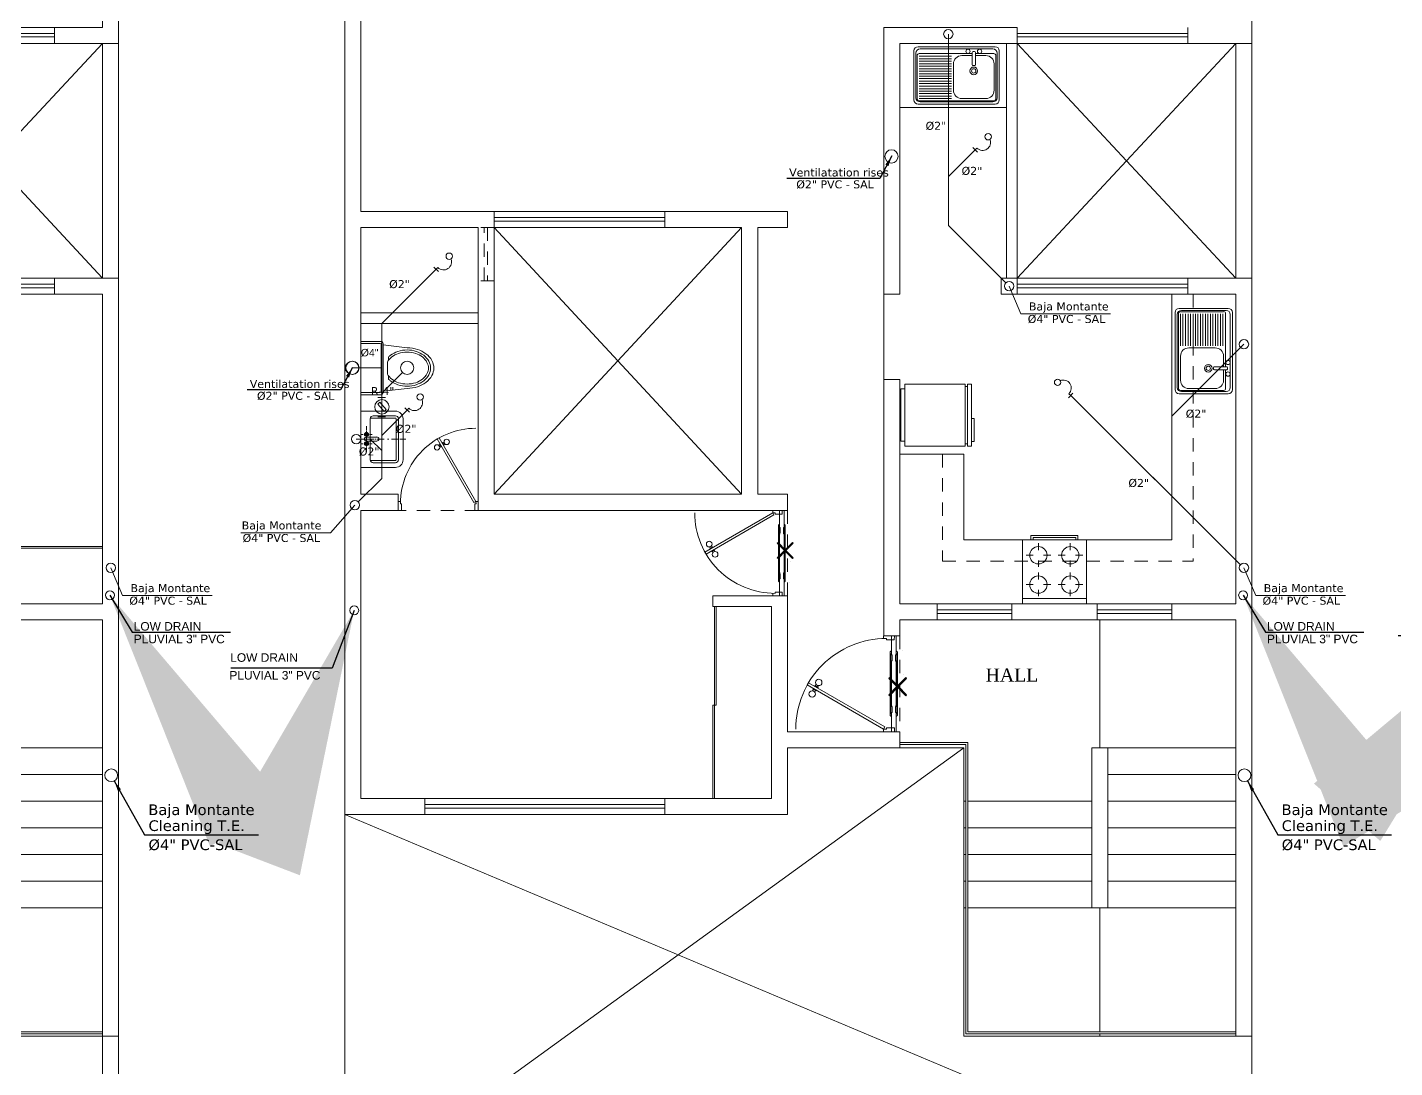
# Model space of a CAD drawing. Header units: millimetres. Extents: x -59 to 123, y 54 to 155.
# Drawn here: x 54.71 to 67.52, y 135.69 to 145.44 of the extents above; entities that cross this region are included whole.
import ezdxf

# ---------------------------------------------------------------- set-up
doc = ezdxf.new("R2010")
doc.units = ezdxf.units.MM
for name, pattern in [('ACAD_ISO04W100', [30.5, 24, -3, 0.5, -3]), ('CONTINUA', [0]), ('DASHDOT', [25.4, 12.7, -6.35, 0, -6.35]), ('DASHDOTX2', [50.8, 25.4, -12.7, 0, -12.7]), ('HIDDEN2', [0.1875, 0.125, -0.0625])]:
    doc.linetypes.add(name, pattern=pattern)
doc.layers.get('0').update_dxf_attribs({"lineweight": 9})
for name, color, linetype in [('A-PROY', 8, 'HIDDEN2'), ('A-TEX 010', 7, 'Continuous'), ('TEXTO', 2, 'Continuous')]:
    doc.layers.add(name, color=color, linetype=linetype)
for name, color, linetype, lineweight in [('desague', 4, 'Continuous', 60), ('ESCALERA', 128, 'Continuous', 9), ('HP-Mobiliario', 251, 'Continuous', 0), ('mobiliario', 7, 'Continuous', 0), ('MUEBLES', 40, 'Continuous', 20), ('murobajo', 7, 'Continuous', 30), ('MUROS', 7, 'Continuous', 80), ('pisos', 251, 'Continuous', 0), ('PLANTILLA', 252, 'Continuous', 13), ('pluma1', 1, 'Continuous', 9), ('pluma2', 4, 'Continuous', 20), ('pluma3', 13, 'Continuous', 30), ('PUERTAS', 7, 'Continuous', 9), ('red desague', 73, 'Continuous', 80), ('SANITARIOS', 7, 'Continuous', 5), ('TEXTOAGUA', 140, 'Continuous', 20), ('TUB.AGUA', 7, 'DASHDOTX2', 40), ('VENTANA BAJA', 150, 'Continuous', 20), ('VIDRIO', 7, 'Continuous', 5)]:
    doc.layers.add(name, color=color, linetype=linetype, lineweight=lineweight)
doc.styles.add('120', font='Swis721 LtEx BT Light.ttf', dxfattribs={"height": 0.12})
doc.styles.add('LUIS', font='arial.ttf')
doc.styles.add('ROMANS', font='ROMANS.SHX', dxfattribs={"width": 1.35, "height": 0.29})
doc.styles.get("Standard").update_dxf_attribs({"font": 'arial.ttf'})
doc.styles.add('style4', font='verdanab.ttf', dxfattribs={"height": 0.1})
doc.styles.add('textcosan', font='verdana.ttf', dxfattribs={"height": 0.1})
doc.dimstyles.new('dimension horizontal', dxfattribs={"dimtxt": 0.08, "dimasz": 0.1, "dimexe": 0.15, "dimexo": 0.3, "dimgap": 0.01, "dimtad": 2, "dimtih": 1, "dimtoh": 1, "dimzin": 1, "dimtxsty": 'style4', "dimblk": 'ARCHTICK', "dimcen": 0.08, "dimadec": 0, "dimazin": 0, "dimtfac": 1, "dimtmove": 0, "dimatfit": 3, "dimfxl": 1, "dimarcsym": 0})
doc.dimstyles.new('ISO-25', dxfattribs={"dimtxt": 2.5, "dimasz": 2.5, "dimexe": 1.25, "dimexo": 0.625, "dimtad": 1, "dimtxsty": 'Standard', "dimcen": 2.5, "dimadec": 0, "dimazin": 0, "dimtfac": 1, "dimtmove": 0, "dimatfit": 3, "dimfxl": 1, "dimarcsym": 0})

# ---------------------------------------------------------------- blocks, each defined once
blk = doc.blocks.new('A$C767E48EC')
at = {"layer": 'ESCALERA', "lineweight": 0, "ltscale": 0.25}
for p, q in [((7.15, 4.2), (8.35, 4.2)), ((7.15, 3.95), (8.35, 3.95)), ((7.15, 3.7), (8.35, 3.7)), ((7.15, 3.45), (8.35, 3.45)), ((7.15, 3.2), (8.35, 3.2)), ((7.15, 2.95), (8.35, 2.95)), ((7.15, 2.7), (8.35, 2.7)), ((7.15, 1.5), (8.35, 1.5))]:
    blk.add_line(p, q, dxfattribs=at)
at = {"layer": 'mobiliario', "lineweight": 0, "ltscale": 0.3}
for p, q in [((6.3, 8.6), (8.35, 10.8)), ((6.3, 10.8), (8.35, 8.6)), ((8.35, 1.5), (8.35, 0.4)), ((8.5, 1.5), (8.5, 0))]:
    blk.add_line(p, q, dxfattribs=at)
at = {"layer": 'murobajo', "lineweight": 0}
for p, q in [((6.3, 10.95), (7.9, 10.95)), ((6.3, 10.8), (7.9, 10.8)), ((8.35, 10.8), (8.35, 8.6)), ((8.5, 10.8), (8.5, 8.6)), ((6.3, 8.6), (7.9, 8.6)), ((6.3, 8.45), (7.9, 8.45))]:
    blk.add_line(p, q, dxfattribs=at)
at = {"layer": 'MUROS', "lineweight": 0}
for p, q in [((8.5, 10.8), (8.5, 16.7)), ((8.35, 10.95), (8.35, 13.675)), ((7.9, 10.8), (8.5, 10.8)), ((8.35, 10.8), (8.5, 10.8)), ((8.5, 1.5), (8.5, 8.6)), ((7.9, 8.45), (8.35, 8.45)), ((8.35, 5.55), (6.1, 5.55)), ((8.35, 5.4), (5.2, 5.4)), ((8.35, 1.5), (8.35, 5.4)), ((8.35, 1.5), (8.5, 1.5))]:
    blk.add_line(p, q, dxfattribs=at)
at = {"layer": 'MUROS', "linetype": 'CONTINUA', "lineweight": 0}
for p, q in [((7.9, 10.8), (7.9, 10.95)), ((7.9, 10.95), (8.35, 10.95)), ((7.9, 8.45), (7.9, 8.6)), ((7.9, 8.6), (8.5, 8.6)), ((8.35, 5.55), (8.35, 8.45))]:
    blk.add_line(p, q, dxfattribs=at)
at = {"layer": 'VENTANA BAJA', "lineweight": 0}
for p, q in [((6.3, 10.893), (7.9, 10.893)), ((6.3, 10.86), (7.9, 10.86)), ((6.3, 8.543), (7.9, 8.543)), ((6.3, 8.51), (7.9, 8.51))]:
    blk.add_line(p, q, dxfattribs=at)
at = {"layer": 'VIDRIO', "lineweight": 0}
for p, q in [((6.1, 6.085), (8.35, 6.085)), ((8.35, 6.07), (7.225, 6.07)), ((5.84, 1.54), (8.35, 1.54)), ((5.82, 1.52), (8.35, 1.52))]:
    blk.add_line(p, q, dxfattribs=at)
blk = doc.blocks.new('CRFDSX')
at = {"layer": 'mobiliario'}
for points in [[(-77.916, 3.047), (-77.916, 3.095), (-77.922, 3.095), (-77.922, 3.256), (-77.881, 3.256), (-77.881, 3.095), (-77.887, 3.095), (-77.887, 3.047)], [(-77.933, 3.114), (-77.933, 2.879), (-77.933, 2.595)], [(-77.929, 3.107), (-77.929, 3.102), (-77.928, 3.102), (-77.927, 3.1), (-77.926, 3.099), (-77.926, 3.098), (-77.926, 3.097), (-77.926, 3.096), (-77.926, 3.095)], [(-77.929, 3.102), (-77.929, 2.879), (-77.929, 2.608)], [(-77.926, 3.095), (-77.922, 3.095), (-77.922, 3.126), (-77.927, 3.126), (-77.927, 3.122)], [(-77.926, 3.095), (-77.926, 2.879), (-77.926, 2.614)], [(-77.875, 3.122), (-77.875, 3.126), (-77.881, 3.126), (-77.881, 3.095), (-77.877, 3.095), (-77.877, 3.096), (-77.877, 3.097), (-77.877, 3.098), (-77.876, 3.099), (-77.876, 3.1), (-77.875, 3.1), (-77.875, 3.102), (-77.874, 3.102), (-77.873, 3.102)], [(-77.877, 3.095), (-77.877, 2.879), (-77.877, 2.614)], [(-77.873, 3.102), (-77.873, 3.107)], [(-77.873, 3.102), (-77.873, 2.879), (-77.873, 2.608)], [(-77.87, 3.114), (-77.87, 2.879), (-77.87, 2.595)], [(-77.922, 3.034), (-77.922, 2.879), (-77.922, 2.675), (-77.922, 2.879), (-77.922, 3.034)], [(-77.918, 3.037), (-77.918, 3.044)], [(-77.883, 3.044), (-77.883, 3.037)], [(-77.881, 3.034), (-77.881, 2.879), (-77.881, 2.675)], [(-77.881, 2.704), (-77.881, 3.006)], [(-78.001, 2.955), (-78.008, 2.947), (-77.926, 2.879), (-78.001, 2.955), (-78.001, 2.955)], [(-78.008, 2.947), (-77.926, 2.879), (-77.94, 2.879), (-78.008, 2.947), (-78.008, 2.947)], [(-77.94, 2.879), (-78.001, 2.805), (-78.008, 2.812), (-77.94, 2.879), (-77.94, 2.879)], [(-77.926, 2.879), (-77.94, 2.879), (-78.001, 2.805), (-77.926, 2.879), (-77.926, 2.879)], [(-77.866, 2.955), (-77.926, 2.879), (-77.94, 2.879), (-77.866, 2.955), (-77.866, 2.955)], [(-77.926, 2.879), (-77.94, 2.879), (-77.859, 2.812), (-77.926, 2.879), (-77.926, 2.879)], [(-77.94, 2.879), (-77.859, 2.812), (-77.866, 2.805), (-77.94, 2.879), (-77.94, 2.879)], [(-77.859, 2.947), (-77.866, 2.955), (-77.926, 2.879), (-77.859, 2.947), (-77.859, 2.947)], [(-77.984, 2.779), (-77.984, 2.779)], [(-77.887, 2.662), (-77.887, 2.614), (-77.881, 2.614), (-77.881, 2.456), (-77.906, 2.456), (-77.91, 2.456), (-77.922, 2.456), (-77.922, 2.614), (-77.916, 2.614), (-77.916, 2.662)], [(-77.918, 2.664), (-77.918, 2.672)], [(-77.883, 2.672), (-77.883, 2.664)], [(-77.972, 2.578), (-77.972, 2.578)], [(-77.929, 2.603), (-77.929, 2.608), (-77.928, 2.608), (-77.927, 2.608), (-77.927, 2.609), (-77.926, 2.61), (-77.926, 2.611), (-77.926, 2.612), (-77.926, 2.613), (-77.926, 2.614)], [(-77.926, 2.614), (-77.922, 2.614), (-77.922, 2.583), (-77.927, 2.583), (-77.927, 2.588)], [(-77.877, 2.614), (-77.881, 2.614), (-77.881, 2.583), (-77.875, 2.583), (-77.875, 2.588)], [(-77.873, 2.603), (-77.873, 2.608), (-77.874, 2.608), (-77.875, 2.608), (-77.876, 2.609), (-77.876, 2.61), (-77.877, 2.611), (-77.877, 2.612), (-77.877, 2.613), (-77.877, 2.614)]]:
    blk.add_lwpolyline(points, dxfattribs=at)
for points in [[(-77.933, 3.116), (-77.934, 3.113), (-77.932, 3.11), (-77.929, 3.108)], [(-77.927, 3.123), (-77.931, 3.122), (-77.933, 3.119), (-77.933, 3.116)], [(-77.87, 3.116), (-77.87, 3.119), (-77.872, 3.122), (-77.875, 3.122)], [(-77.873, 3.108), (-77.871, 3.11), (-77.869, 3.113), (-77.87, 3.116)], [(-77.922, 3.034), (-77.921, 3.034), (-77.92, 3.036), (-77.92, 3.037)], [(-77.919, 3.045), (-77.918, 3.045), (-77.916, 3.046), (-77.916, 3.048)], [(-77.887, 3.048), (-77.887, 3.046), (-77.885, 3.045), (-77.884, 3.045)], [(-77.884, 3.037), (-77.884, 3.036), (-77.883, 3.034), (-77.882, 3.034)], [(-77.92, 2.672), (-77.92, 2.674), (-77.921, 2.675), (-77.922, 2.675)], [(-77.916, 2.663), (-77.916, 2.664), (-77.918, 2.665), (-77.919, 2.665)], [(-77.884, 2.665), (-77.885, 2.665), (-77.887, 2.664), (-77.887, 2.663)], [(-77.882, 2.675), (-77.883, 2.675), (-77.884, 2.674), (-77.884, 2.672)], [(-77.929, 2.603), (-77.932, 2.601), (-77.934, 2.598), (-77.933, 2.595)], [(-77.933, 2.595), (-77.933, 2.591), (-77.931, 2.589), (-77.927, 2.588)], [(-77.875, 2.588), (-77.872, 2.589), (-77.87, 2.591), (-77.87, 2.595)], [(-77.87, 2.595), (-77.869, 2.598), (-77.871, 2.601), (-77.873, 2.603)]]:
    blk.add_open_spline(points, degree=3, dxfattribs=at)
blk = doc.blocks.new('rf67')
at = {"layer": 'PUERTAS', "ltscale": 0.01}
for p, q in [((2984.409, 394.824), (2984.426, 394.825)), ((2984.425, 394.83), (2984.431, 394.83)), ((2984.427, 394.796), (2984.425, 394.83)), ((2984.462, 394.831), (2984.457, 394.831)), ((2984.464, 394.797), (2984.462, 394.831)), ((2984.479, 394.827), (2984.463, 394.826)), ((2984.48, 394.803), (2984.464, 394.802)), ((2984.41, 394.8), (2984.427, 394.801)), ((2984.427, 394.796), (2984.433, 394.796)), ((2984.464, 394.797), (2984.458, 394.797))]:
    blk.add_line(p, q, dxfattribs=at)
at = {"layer": 'PUERTAS', "ltscale": 0.075}
for p, q in [((2984.454, 394.896), (2984.429, 394.895)), ((2984.458, 394.069), (2984.429, 394.895)), ((2984.483, 394.07), (2984.454, 394.896)), ((2983.733, 394.439), (2983.698, 394.374)), ((2983.711, 394.48), (2983.733, 394.468)), ((2983.733, 394.468), (2983.722, 394.445)), ((2983.722, 394.445), (2983.733, 394.439)), ((2983.664, 394.391), (2983.698, 394.374)), ((2984.46, 394.053), (2984.425, 393.987)), ((2984.483, 394.07), (2984.458, 394.069)), ((2984.472, 394.047), (2984.46, 394.053)), ((2984.483, 394.07), (2984.472, 394.047)), ((2984.506, 394.058), (2984.483, 394.07)), ((2984.459, 393.969), (2984.425, 393.987))]:
    blk.add_line(p, q, dxfattribs=at)
at = {"layer": 'PUERTAS', "ltscale": 0.01}
for centre in [(2984.382, 394.812), (2984.507, 394.816)]:
    blk.add_circle(centre, 0.0302, dxfattribs=at)
blk.add_arc((2984.471, 394.048), 0.848, 61.9779, 152.0448, dxfattribs=at)
blk = doc.blocks.new('COC')
for p, q in [((602.899, 76.322), (603.499, 76.322)), ((602.899, 76.322), (602.899, 75.722)), ((602.979, 76.362), (603.419, 76.362)), ((602.979, 76.362), (602.979, 76.322)), ((602.999, 76.342), (603.399, 76.342)), ((602.999, 76.342), (602.999, 76.322)), ((603.05, 76.225), (603.05, 76.291)), ((603.349, 76.225), (603.349, 76.291)), ((603.399, 76.342), (603.399, 76.322)), ((603.419, 76.362), (603.419, 76.322)), ((603.499, 76.322), (603.499, 75.722)), ((602.934, 76.176), (603.001, 76.176)), ((603.05, 76.069), (603.05, 76.127)), ((603.099, 76.176), (603.164, 76.176)), ((603.234, 76.176), (603.3, 76.176)), ((603.349, 76.069), (603.349, 76.127)), ((603.398, 76.176), (603.463, 76.176)), ((603.05, 75.95), (603.05, 76.016)), ((603.349, 75.95), (603.349, 76.016)), ((602.934, 75.901), (603.001, 75.901)), ((603.099, 75.901), (603.164, 75.901)), ((603.234, 75.901), (603.3, 75.901)), ((603.398, 75.901), (603.463, 75.901)), ((603.499, 75.772), (602.899, 75.772)), ((603.05, 75.794), (603.05, 75.852)), ((603.349, 75.794), (603.349, 75.852)), ((603.499, 75.722), (602.899, 75.722))]:
    blk.add_line(p, q)
for centre in [(603.05, 76.176), (603.349, 76.176), (603.05, 75.901), (603.349, 75.901)]:
    blk.add_circle(centre, 0.0812)
blk = doc.blocks.new('lavo')
for p, q in [((734.652, 78.217), (734.652, 77.495)), ((734.652, 78.217), (734.652, 77.495)), ((734.672, 78.198), (734.672, 77.515)), ((734.672, 78.198), (734.672, 77.515)), ((734.691, 78.256), (735.15, 78.256)), ((734.691, 78.256), (735.15, 78.256)), ((734.711, 78.237), (735.13, 78.237)), ((734.711, 78.237), (735.13, 78.237)), ((734.716, 78.206), (734.716, 77.71)), ((734.716, 78.206), (734.716, 77.71)), ((734.735, 78.225), (735.138, 78.225)), ((734.735, 78.225), (735.138, 78.225)), ((734.741, 78.206), (734.741, 77.905)), ((734.741, 78.206), (734.741, 77.905)), ((734.764, 78.206), (734.764, 77.905)), ((734.764, 78.206), (734.764, 77.905)), ((734.788, 78.206), (734.788, 77.905)), ((734.788, 78.206), (734.788, 77.905)), ((734.811, 78.206), (734.811, 77.905)), ((734.811, 78.206), (734.811, 77.905)), ((734.834, 78.206), (734.834, 77.905)), ((734.834, 78.206), (734.834, 77.905)), ((734.858, 78.206), (734.858, 77.905)), ((734.858, 78.206), (734.858, 77.905)), ((734.881, 78.206), (734.881, 77.905)), ((734.881, 78.206), (734.881, 77.905)), ((734.905, 78.206), (734.905, 77.905)), ((734.905, 78.206), (734.905, 77.905)), ((734.928, 78.206), (734.928, 77.905)), ((734.928, 78.206), (734.928, 77.905)), ((734.951, 78.206), (734.951, 77.905)), ((734.951, 78.206), (734.951, 77.905)), ((734.975, 78.206), (734.975, 77.905)), ((734.975, 78.206), (734.975, 77.905)), ((734.998, 78.206), (734.998, 77.905)), ((734.998, 78.206), (734.998, 77.905)), ((735.021, 78.206), (735.021, 77.905)), ((735.021, 78.206), (735.021, 77.905)), ((735.045, 78.206), (735.045, 77.905)), ((735.045, 78.206), (735.045, 77.905)), ((735.068, 78.206), (735.068, 77.905)), ((735.068, 78.206), (735.068, 77.905)), ((735.091, 78.206), (735.091, 77.905)), ((735.091, 78.206), (735.091, 77.905)), ((735.115, 78.206), (735.115, 77.905)), ((735.115, 78.206), (735.115, 77.905)), ((735.138, 78.206), (735.138, 77.905)), ((735.138, 78.206), (735.138, 77.905)), ((735.158, 78.206), (735.158, 77.507)), ((735.158, 78.206), (735.158, 77.507)), ((735.169, 78.198), (735.169, 77.515)), ((735.169, 78.198), (735.169, 77.515)), ((735.189, 78.217), (735.189, 77.495)), ((735.189, 78.217), (735.189, 77.495)), ((734.735, 77.808), (734.735, 77.71)), ((734.735, 77.808), (734.735, 77.71)), ((735.06, 77.886), (734.813, 77.886)), ((735.06, 77.886), (734.813, 77.886)), ((735.138, 77.808), (735.138, 77.582)), ((735.138, 77.808), (735.138, 77.582)), ((734.697, 77.702), (734.697, 77.688)), ((734.697, 77.702), (734.697, 77.688)), ((734.821, 77.71), (734.705, 77.71)), ((734.821, 77.71), (734.705, 77.71)), ((734.705, 77.68), (734.821, 77.68)), ((734.705, 77.68), (734.821, 77.68)), ((734.716, 77.68), (734.716, 77.507)), ((734.716, 77.68), (734.716, 77.507)), ((734.735, 77.68), (734.735, 77.582)), ((734.735, 77.68), (734.735, 77.582)), ((734.829, 77.688), (734.829, 77.702)), ((734.829, 77.688), (734.829, 77.702)), ((734.691, 77.456), (735.15, 77.456)), ((734.691, 77.456), (735.15, 77.456)), ((734.711, 77.476), (735.13, 77.476)), ((734.711, 77.476), (735.13, 77.476)), ((734.735, 77.488), (735.138, 77.488)), ((734.735, 77.488), (735.138, 77.488)), ((735.06, 77.504), (734.813, 77.504)), ((735.06, 77.504), (734.813, 77.504))]:
    blk.add_line(p, q)
for centre, radius in [((734.694, 77.749), 0.0202), ((734.694, 77.749), 0.0202), ((734.694, 77.64), 0.0202), ((734.694, 77.64), 0.0202), ((734.878, 77.695), 0.0361), ((734.878, 77.695), 0.0361), ((734.878, 77.695), 0.0205), ((734.878, 77.695), 0.0205)]:
    blk.add_circle(centre, radius)
for centre, radius, start, end in [((734.691, 78.217), 0.0389, 90, 180), ((734.691, 78.217), 0.0389, 90, 180), ((734.711, 78.198), 0.0389, 90, 180), ((734.711, 78.198), 0.0389, 90, 180), ((734.735, 78.206), 0.0195, 90, 180), ((734.735, 78.206), 0.0195, 90, 180), ((735.13, 78.198), 0.0389, 0, 90), ((735.13, 78.198), 0.0389, 0, 90), ((735.138, 78.206), 0.0195, 0, 90), ((735.138, 78.206), 0.0195, 0, 90), ((735.15, 78.217), 0.0389, 0, 90), ((735.15, 78.217), 0.0389, 0, 90), ((734.813, 77.808), 0.0779, 90, 180), ((734.813, 77.808), 0.0779, 90, 180), ((735.06, 77.808), 0.0779, 0, 90), ((735.06, 77.808), 0.0779, 0, 90), ((734.705, 77.702), 0.00779, 90, 180), ((734.705, 77.702), 0.00779, 90, 180), ((734.705, 77.688), 0.00779, 180, 270), ((734.705, 77.688), 0.00779, 180, 270), ((734.821, 77.702), 0.00779, 0, 90), ((734.821, 77.702), 0.00779, 0, 90), ((734.821, 77.688), 0.00779, 270, 360), ((734.821, 77.688), 0.00779, 270, 360), ((734.813, 77.582), 0.0779, 180, 270), ((734.813, 77.582), 0.0779, 180, 270), ((735.06, 77.582), 0.0779, 270, 0), ((735.06, 77.582), 0.0779, 270, 0), ((734.691, 77.495), 0.0389, 180, 270), ((734.691, 77.495), 0.0389, 180, 270), ((734.711, 77.515), 0.0389, 180, 270), ((734.711, 77.515), 0.0389, 180, 270), ((734.735, 77.507), 0.0195, 180, 270), ((734.735, 77.507), 0.0195, 180, 270), ((735.13, 77.515), 0.0389, 270, 0), ((735.13, 77.515), 0.0389, 270, 0), ((735.138, 77.507), 0.0195, 270, 0), ((735.138, 77.507), 0.0195, 270, 0), ((735.15, 77.495), 0.0389, 270, 0), ((735.15, 77.495), 0.0389, 270, 0)]:
    blk.add_arc(centre, radius, start, end)
blk = doc.blocks.new('REFRI')
at = {"layer": 'MUEBLES', "color": 250, "lineweight": 0, "ltscale": 0.25}
for p, q in [((0.04, 0.298), (0.04, -0.302)), ((0.625, 0.298), (0.04, 0.298)), ((0.625, -0.302), (0.625, 0.298)), ((0.647, 0.277), (0.625, 0.277)), ((0.647, -0.302), (0.647, 0.298)), ((0.685, 0.298), (0.647, 0.298)), ((0.685, 0.298), (0.685, -0.302)), ((0.685, -0.302), (0.685, 0.298)), ((0, 0.254), (0, -0.254)), ((0.04, 0.254), (0, 0.254)), ((0.711, -0.034), (0.685, -0.034)), ((0.711, -0.256), (0.711, -0.034)), ((0, -0.254), (0.04, -0.254)), ((0.711, -0.256), (0.685, -0.256)), ((0.04, -0.302), (0.625, -0.302)), ((0.647, -0.28), (0.625, -0.28)), ((0.647, -0.302), (0.685, -0.302))]:
    blk.add_line(p, q, dxfattribs=at)
blk = doc.blocks.new('A$C16406C30')
at = {"layer": 'HP-Mobiliario'}
for p, q in [((0.189, 0.5), (0, 0.5)), ((0.179, 0.48), (0, 0.48)), ((0.203, 0.494), (0.186, 0.477)), ((0.189, 0.03), (0.189, 0.47)), ((0.209, 0.02), (0.209, 0.48)), ((0.209, 0.468), (0.434, 0.44)), ((0.249, 0.194), (0.249, 0.306)), ((0.259, 0.322), (0.259, 0.353)), ((0.259, 0.147), (0.259, 0.178)), ((0, 0.02), (0.179, 0.02)), ((0, 0), (0.189, 0)), ((0.203, 0.006), (0.186, 0.023)), ((0.209, 0.032), (0.434, 0.06))]:
    blk.add_line(p, q, dxfattribs=at)
for points in [[(0.249, 0.306, -0.100268), (0.29, 0.354, -0.08725), (0.353, 0.387, -0.077598), (0.434, 0.4, -0.077598), (0.514, 0.387, -0.08725), (0.577, 0.354, -0.105601), (0.62, 0.303, -0.12364), (0.634, 0.25, -0.12364), (0.62, 0.197, -0.105601), (0.577, 0.146, -0.08725), (0.514, 0.113, -0.077598), (0.434, 0.1, -0.077598)], [(0.259, 0.353, -0.0362), (0.278, 0.37, -0.08725), (0.347, 0.406, -0.077598), (0.434, 0.42, -0.077598), (0.52, 0.406, -0.08725), (0.589, 0.37, -0.105601), (0.638, 0.313, -0.12364), (0.654, 0.25, -0.12364), (0.638, 0.187, -0.105601), (0.589, 0.13, -0.08725), (0.52, 0.094, -0.077598), (0.434, 0.08, -0.077598)], [(0.434, 0.44, -0.076393), (0.532, 0.425, -0.086437), (0.61, 0.384, -0.105872), (0.666, 0.32, -0.125404), (0.684, 0.25, -0.125404), (0.666, 0.18, -0.105872), (0.61, 0.116, -0.086437), (0.532, 0.075, -0.076393), (0.434, 0.06, -0.076393)], [(0.434, 0.1, -0.077598), (0.353, 0.113, -0.08725), (0.29, 0.146, -0.100268), (0.249, 0.194, -0.12364)], [(0.434, 0.08, -0.077598), (0.347, 0.094, -0.08725), (0.278, 0.13, -0.0362), (0.259, 0.147, -0.12364)]]:
    blk.add_lwpolyline(points, format="xyb", dxfattribs=at)
for centre, radius, start, end in [((0.179, 0.47), 0.01, 0, 90), ((0.189, 0.48), 0.02, 0, 90), ((0.179, 0.03), 0.01, 270, 0), ((0.189, 0.02), 0.02, 270, 0)]:
    blk.add_arc(centre, radius, start, end, dxfattribs=at)
blk = doc.blocks.new('LAV-5')
for p, q in [((-0.264, 0), (-0.264, -0.324)), ((0, 0), (-0.264, 0)), ((-0.045, -0.022), (-0.045, 0.001)), ((-0.002, -0.008), (-0.002, 0.043)), ((0.264, 0), (0, 0)), ((0.042, -0.022), (0.042, 0.001)), ((0.264, -0.324), (0.264, 0)), ((-0.22, -0.116), (-0.22, -0.324)), ((-0.198, -0.089), (-0.198, -0.324)), ((-0.192, -0.088), (0.192, -0.088)), ((-0.085, -0.053), (-0.123, -0.053)), ((-0.07, -0.053), (-0.078, -0.053)), ((-0.026, -0.053), (-0.064, -0.053)), ((-0.045, -0.043), (-0.045, -0.031)), ((-0.045, -0.073), (-0.045, -0.043)), ((-0.045, -0.081), (-0.045, -0.106)), ((-0.002, -0.053), (-0.021, -0.053)), ((-0.021, -0.15), (-0.021, -0.053)), ((-0.002, -0.053), (-0.017, -0.053)), ((-0.002, -0.028), (-0.002, -0.02)), ((-0.002, -0.028), (-0.002, -0.02)), ((-0.002, -0.073), (-0.002, -0.041)), ((-0.002, -0.073), (-0.002, -0.041)), ((-0.002, -0.053), (0.018, -0.053)), ((-0.002, -0.053), (0.014, -0.053)), ((-0.001, -0.086), (-0.001, -0.124)), ((0.018, -0.053), (0.018, -0.15)), ((0.023, -0.053), (0.061, -0.053)), ((0.042, -0.043), (0.042, -0.031)), ((0.042, -0.073), (0.042, -0.043)), ((0.042, -0.081), (0.042, -0.106)), ((0.067, -0.053), (0.075, -0.053)), ((0.082, -0.053), (0.12, -0.053)), ((0.198, -0.324), (0.198, -0.089)), ((0.22, -0.324), (0.22, -0.116)), ((-0.002, -0.249), (-0.002, -0.262)), ((-0.001, -0.133), (-0.001, -0.145)), ((-0.001, -0.154), (-0.001, -0.22)), ((-0.192, -0.33), (0.192, -0.33)), ((-0.192, -0.352), (0.192, -0.352)), ((-0.002, -0.286), (-0.002, -0.351)), ((-0.002, -0.329), (-0.002, -0.347)), ((-0.002, -0.365), (-0.002, -0.422)), ((-0.192, -0.396), (0.192, -0.396))]:
    blk.add_line(p, q)
for centre, radius in [((-0.045, -0.053), 0.0188), ((-0.045, -0.053), 0.0137), ((0.042, -0.053), 0.0188), ((0.042, -0.053), 0.0137)]:
    blk.add_circle(centre, radius)
for centre, radius, start, end in [((-0.192, -0.116), 0.0278, 90, 180), ((-0.002, -0.053), 0.0197, 90, 180), ((-0.002, -0.053), 0.0197, 0, 90), ((0.192, -0.116), 0.0278, 0, 90), ((-0.002, -0.15), 0.0197, 180, 270), ((-0.002, -0.15), 0.0197, 270, 0), ((-0.192, -0.324), 0.0718, 180, 270), ((-0.192, -0.324), 0.0278, 180, 270), ((-0.192, -0.324), 0.00583, 180, 270), ((0.192, -0.324), 0.0718, 270, 0), ((0.192, -0.324), 0.0278, 270, 0), ((0.192, -0.324), 0.00583, 270, 0)]:
    blk.add_arc(centre, radius, start, end)
blk = doc.blocks.new('A$C334534CC')
at = {"lineweight": 0}
for p, q in [((0.15, 8.275), (1.25, 8.275)), ((0.15, 8.175), (1.25, 8.175))]:
    blk.add_line(p, q, dxfattribs=at)
at = {"layer": 'A-PROY', "lineweight": 0}
for p, q in [((1.4, 9.075), (1.25, 9.075)), ((1.4, 9.075), (1.25, 9.075)), ((1.305, 8.575), (1.305, 9.075)), ((1.336, 9.075), (1.336, 8.575)), ((1.4, 8.575), (1.25, 8.575)), ((7.95, 8.45), (7.95, 5.95)), ((5.6, 6.95), (5.6, 5.95)), ((1.25, 6.425), (0.5, 6.425)), ((4.15, 5.625), (4.15, 6.425)), ((5.6, 5.95), (7.95, 5.95)), ((5.2, 5.25), (5.2, 4.35)), ((0.75, 3.725), (3, 3.725))]:
    blk.add_line(p, q, dxfattribs=at)
at = {"layer": 'ESCALERA', "lineweight": 0, "ltscale": 0.25}
for p, q in [((7.075, 4.2), (7.075, 5.4)), ((5.8, 4.2), (5.8, 3.7)), ((7.15, 4.2), (8.35, 4.2)), ((7.15, 3.95), (8.35, 3.95)), ((5.82, 3.7), (5.8, 3.7)), ((5.8, 1.5), (5.8, 3.7)), ((5.82, 3.7), (5.8, 3.7)), ((7, 3.7), (5.84, 3.7)), ((7.15, 3.7), (8.35, 3.7)), ((5.82, 3.45), (5.8, 3.45)), ((5.82, 3.45), (5.8, 3.45)), ((7, 3.45), (5.84, 3.45)), ((7.15, 3.45), (8.35, 3.45)), ((5.82, 3.2), (5.8, 3.2)), ((5.82, 3.2), (5.8, 3.2)), ((7, 3.2), (5.84, 3.2)), ((7.15, 3.2), (8.35, 3.2)), ((5.82, 2.95), (5.8, 2.95)), ((5.82, 2.95), (5.8, 2.95)), ((7, 2.95), (5.84, 2.95)), ((7.15, 2.95), (8.35, 2.95)), ((5.82, 2.7), (5.8, 2.7)), ((5.82, 2.7), (5.8, 2.7)), ((7, 2.7), (5.84, 2.7)), ((7.075, 2.7), (7.075, 1.54)), ((7.15, 2.7), (8.35, 2.7)), ((5.8, 1.5), (7.15, 1.5)), ((7.075, 1.52), (7.075, 1.5)), ((7.15, 1.5), (8.35, 1.5))]:
    blk.add_line(p, q, dxfattribs=at)
at = {"layer": 'mobiliario', "lineweight": 0, "ltscale": 0.3}
for p, q in [((6.3, 8.6), (8.35, 10.8)), ((6.3, 10.8), (8.35, 8.6)), ((1.4, 9.075), (3.719, 6.575)), ((1.4, 6.575), (3.719, 9.075)), ((7.75, 8.45), (7.75, 6.15)), ((5.2, 6.95), (5.8, 6.95)), ((5.8, 6.95), (5.8, 6.15)), ((5.8, 6.15), (7.75, 6.15)), ((5.8, 4.2), (0, 0)), ((0, 0.4), (0, 3.575)), ((0, 3.575), (8.5, 0)), ((8.5, 0), (8.5, 1.5))]:
    blk.add_line(p, q, dxfattribs=at)
at = {"layer": 'murobajo', "lineweight": 0}
for p, q in [((6.2, 10.8), (6.2, 8.6)), ((6.3, 10.8), (7.9, 10.8)), ((6.3, 10.8), (6.3, 8.6)), ((8.35, 10.8), (8.35, 8.6)), ((8.5, 10.8), (8.5, 8.6)), ((1.4, 9.225), (3, 9.225)), ((1.4, 9.075), (3, 9.075)), ((6.3, 8.6), (7.9, 8.6)), ((6.3, 8.45), (7.9, 8.45)), ((5.55, 5.55), (6.25, 5.55)), ((7.05, 5.55), (7.75, 5.55)), ((5.55, 5.4), (6.25, 5.4)), ((7.05, 5.4), (7.75, 5.4)), ((0.75, 3.725), (3, 3.725)), ((0.75, 3.575), (3, 3.575))]:
    blk.add_line(p, q, dxfattribs=at)
at = {"layer": 'MUROS', "lineweight": 0}
for p, q in [((0, 19), (0, 3.575)), ((8.5, 10.8), (8.5, 16.7)), ((6.3, 10.95), (5.05, 10.95)), ((6.3, 10.95), (5.65, 10.95)), ((6.3, 10.8), (6.3, 10.95)), ((5.2, 10.8), (6.3, 10.8)), ((7.9, 10.8), (8.5, 10.8)), ((8.35, 10.8), (8.5, 10.8)), ((1.4, 6.575), (1.4, 9.225)), ((3.869, 9.075), (3.869, 6.575)), ((6.3, 8.45), (6.3, 8.6)), ((8.5, 1.5), (8.5, 8.6)), ((7.9, 8.45), (8.35, 8.45)), ((0.15, 6.575), (0.5, 6.575)), ((0.15, 6.425), (0.5, 6.425)), ((5.55, 5.55), (5.2, 5.55)), ((5.55, 5.55), (5.55, 5.4)), ((6.25, 5.55), (6.25, 5.4)), ((6.25, 5.55), (7.05, 5.55)), ((7.05, 5.55), (7.05, 5.4)), ((7.75, 5.55), (8.35, 5.55)), ((7.75, 5.55), (7.75, 5.4)), ((7.05, 5.4), (6.25, 5.4)), ((7.75, 5.4), (8.35, 5.4)), ((8.35, 1.5), (8.35, 5.4)), ((0.75, 3.574), (0.75, 3.725)), ((3, 3.574), (3, 3.725)), ((8.35, 1.5), (8.5, 1.5))]:
    blk.add_line(p, q, dxfattribs=at)
at = {"layer": 'MUROS', "linetype": 'CONTINUA', "lineweight": 0}
for p, q in [((0.15, 14.025), (0.15, 9.225)), ((5.05, 8.45), (5.05, 10.95)), ((7.9, 10.8), (7.9, 10.95)), ((5.2, 8.45), (5.2, 10.8)), ((1.4, 9.225), (0.15, 9.225)), ((4.15, 9.225), (3, 9.225)), ((3, 9.075), (3, 9.225)), ((4.15, 9.225), (4.15, 9.075)), ((0.15, 9.075), (0.15, 6.575)), ((0.15, 9.075), (0.15, 6.575)), ((0.15, 9.075), (1.25, 9.075)), ((1.25, 6.425), (1.25, 9.075)), ((3.719, 9.075), (3, 9.075)), ((3.719, 9.075), (3.719, 6.575)), ((4.15, 9.075), (3.869, 9.075)), ((6.15, 8.45), (6.15, 8.6)), ((6.3, 8.6), (6.15, 8.6)), ((7.9, 8.45), (7.9, 8.6)), ((7.9, 8.6), (8.5, 8.6)), ((5.05, 8.45), (5.2, 8.45)), ((6.3, 8.45), (6.15, 8.45)), ((6.3, 8.45), (6.15, 8.45)), ((8.35, 5.55), (8.35, 8.45)), ((5.05, 5.25), (5.05, 7.65)), ((5.2, 7.65), (5.05, 7.65)), ((5.2, 5.55), (5.2, 7.65)), ((0.5, 6.575), (0.5, 6.425)), ((3.719, 6.575), (1.4, 6.575)), ((4.15, 6.575), (3.869, 6.575)), ((4.15, 6.425), (4.15, 6.575)), ((0.15, 6.425), (0.15, 3.725)), ((4.15, 6.425), (1.25, 6.425)), ((3.45, 5.525), (3.45, 5.625)), ((4.15, 5.625), (3.45, 5.625)), ((4, 5.525), (3.45, 5.525)), ((4, 3.725), (4, 5.525)), ((4.15, 4.35), (4.15, 5.625)), ((5.2, 5.25), (5.2, 5.4)), ((5.2, 5.4), (5.55, 5.4)), ((5.05, 5.25), (5.2, 5.25)), ((4, 3.725), (4, 4.35)), ((5.2, 4.35), (4.15, 4.35)), ((5.2, 4.35), (5.2, 4.2)), ((4.15, 3.575), (4.15, 4.2)), ((5.2, 4.2), (4.15, 4.2)), ((4.15, 3.575), (4.15, 4.2)), ((0.15, 3.725), (0.75, 3.725)), ((3, 3.725), (4, 3.725)), ((0, 3.575), (0.75, 3.575)), ((3, 3.575), (4.15, 3.575))]:
    blk.add_line(p, q, dxfattribs=at)
at = {"layer": 'MUROS', "lineweight": 0}
blk.add_lwpolyline([(7, 4.2), (7.15, 4.2), (7.15, 2.701), (7, 2.701), (7, 4.2)], dxfattribs=at)
at = {"layer": 'pisos', "lineweight": 0}
blk.add_line((5.05, 7.65), (5.05, 8.45), dxfattribs=at)
at = {"layer": 'VENTANA BAJA', "lineweight": 0}
for p, q in [((6.3, 10.893), (7.9, 10.893)), ((6.3, 10.86), (7.9, 10.86)), ((1.4, 9.168), (3, 9.168)), ((1.4, 9.135), (3, 9.135)), ((6.3, 8.543), (7.9, 8.543)), ((6.3, 8.51), (7.9, 8.51)), ((5.55, 5.493), (6.25, 5.493)), ((5.55, 5.46), (6.25, 5.46)), ((7.05, 5.493), (7.75, 5.493)), ((7.05, 5.46), (7.75, 5.46)), ((0.75, 3.668), (3, 3.668)), ((0.75, 3.635), (3, 3.635))]:
    blk.add_line(p, q, dxfattribs=at)
at = {"layer": 'VIDRIO', "lineweight": 0}
for p, q in [((3.465, 3.725), (3.465, 5.525)), ((3.48, 5.525), (3.48, 4.6)), ((3.45, 4.6), (3.45, 3.725)), ((3.45, 4.6), (3.465, 4.6)), ((3.465, 4.6), (3.48, 4.6)), ((5.2, 4.25), (5.84, 4.25)), ((5.2, 4.23), (5.82, 4.23)), ((5.82, 4.23), (5.82, 1.52)), ((5.84, 4.25), (5.84, 1.54)), ((5.2, 4.2), (5.8, 4.2)), ((5.84, 1.54), (8.35, 1.54)), ((5.82, 1.52), (8.35, 1.52))]:
    blk.add_line(p, q, dxfattribs=at)
at = {"lineweight": 0, "xscale": -1}
blk.add_blockref('CRFDSX', (-73.806, 3.169), dxfattribs=at)
at = {"lineweight": 0, "xscale": 1.125000000019344, "yscale": 1.125000000019344, "zscale": 1.125000000019344, "rotation": 180}
blk.add_blockref('CRFDSX', (-82.494, 8.013), dxfattribs=at)
at = {"layer": 'HP-Mobiliario', "lineweight": 0, "xscale": -1}
for name, p in [('lavo', (742.97, -69.939)), ('COC', (609.849, -70.172))]:
    blk.add_blockref(name, p, dxfattribs=at)
at = {"layer": 'HP-Mobiliario', "lineweight": 0, "xscale": -1, "rotation": 180}
blk.add_blockref('A$C16406C30', (0.15, 8.008), dxfattribs=at)
at = {"layer": 'PLANTILLA', "lineweight": 0, "xscale": 0.9666666666620042, "yscale": 0.9666666666620042, "zscale": 0.9666666666620042}
blk.add_blockref('REFRI', (5.211, 7.318), dxfattribs=at)
at = {"layer": 'PUERTAS', "lineweight": 0}
for p, xscale, yscale, zscale, rotation in [((-2041.336, -1449.955), 0.8333333333377142, 0.8333333333377142, 0.8333333333377142, 27.96919831237982), ((1557.571, -2172.334), 0.888888888888496, 0.888888888888496, 0.888888888888496, 117.9691983123798)]:
    blk.add_blockref('rf67', p, dxfattribs=dict(at, xscale=xscale, yscale=yscale, zscale=zscale, rotation=rotation))
at = {"layer": 'PUERTAS', "lineweight": 0, "xscale": -1, "rotation": 62.03080168762018}
blk.add_blockref('rf67', (1752.805, 2455.453), dxfattribs=at)
at = {"layer": 'SANITARIOS', "linetype": 'Continuous', "lineweight": 0, "xscale": -1, "rotation": 90}
blk.add_blockref('LAV-5', (0.15, 7.091), dxfattribs=at)
at = {"layer": 'A-TEX 010', "lineweight": 0, "insert": (6.252, 4.943), "char_height": 0.1224, "attachment_point": 2, "style": 'ROMANS'}
blk.add_mtext('{\\fTimes New Roman|b0|i0|c0|p18;HALL}', dxfattribs=at)
blk = doc.blocks.new('DSUMI')
at = {"layer": 'pluma1'}
for p, q in [((0, 0.03), (0, -0.03)), ((0.023, 0), (0, 0))]:
    blk.add_line(p, q, dxfattribs=at)
blk.add_circle((0.173, 0), 0.03, dxfattribs=at)
blk.add_arc((0.098, 0), 0.075, 180, 336.9261, dxfattribs=at)
blk = doc.blocks.new('A$C4F4652E4')
at = {"layer": 'pluma1'}
for p, q in [((0, 0.03), (0, 0.102)), ((0.181, 0.03), (0.181, 0.102))]:
    blk.add_line(p, q, dxfattribs=at)
at = {"layer": 'pluma1', "ltscale": 0.01}
blk.add_circle((0.088, 0.068), 0.0675, dxfattribs=at)
at = {"layer": 'pluma2', "ltscale": 0.01}
blk.add_lwpolyline([(0.046, 0.049), (0.113, 0.109), (0.131, 0.088), (0.063, 0.029)], close=True, dxfattribs=at)
blk = doc.blocks.new('_ArchTick')
at = {"color": 0, "linetype": 'ByBlock', "const_width": 0.15}
blk.add_lwpolyline([(-0.5, -0.5), (0.5, 0.5)], dxfattribs=at)

msp = doc.modelspace()

# ---------------------------------------------------------------- linework, layer by layer
at = {"layer": 'desague', "linetype": 'CONTINUA', "lineweight": 5}
for p, q in [((63.3387, 145.376), (63.3387, 143.5837)), ((58.0284, 142.6646), (58.0284, 141.2135)), ((57.7509, 142.2497), (58.0284, 142.2497)), ((65.4328, 141.7967), (65.4328, 141.0472)), ((57.9208, 141.5813), (57.8338, 141.5813))]:
    msp.add_line(p, q, dxfattribs=at)
at = {"layer": 'desague', "linetype": 'CONTINUA', "lineweight": 5, "ltscale": 0.01}
for p, q in [((63.3387, 144.0422), (63.5899, 144.2925)), ((63.3387, 143.5837), (63.8777, 143.0465)), ((58.0284, 142.6646), (58.5386, 143.173)), ((65.4328, 141.7967), (66.1095, 142.4711)), ((58.0284, 142.0124), (58.2224, 142.2058)), ((64.4853, 141.9913), (66.0767, 140.4056)), ((58.0284, 141.6172), (58.2665, 141.8544)), ((57.9208, 141.5813), (58.0284, 141.474)), ((57.8088, 140.9946), (58.0284, 141.2135))]:
    msp.add_line(p, q, dxfattribs=at)
at = {"layer": 'desague', "linetype": 'Continuous', "lineweight": 5, "ltscale": 0.01, "extrusion": (0, 0, -1)}
msp.add_line((65.3975, 141.0823), (65.1062, 141.3726), dxfattribs=at)
at = {"layer": 'mobiliario', "lineweight": 5, "ltscale": 0.3}
msp.add_line((62.8828, 144.6896), (63.8828, 144.6896), dxfattribs=at)
at = {"layer": 'pluma3', "lineweight": 5, "ltscale": 0.01}
for centre, radius in [((63.3387, 145.376), 0.044), ((62.8055, 144.2308), 0.0621), ((63.9088, 143.0155), 0.044), ((66.1095, 142.4711), 0.044), ((57.7509, 142.2497), 0.0621), ((57.7545, 142.2497), 0.0621), ((58.2665, 142.2497), 0.0621), ((57.7898, 141.5816), 0.044), ((57.7776, 140.9636), 0.044), ((55.4891, 140.3764), 0.044), ((66.1095, 140.3764), 0.044), ((55.4812, 140.1191), 0.0421), ((66.1016, 140.1191), 0.0421), ((57.7704, 139.9777), 0.0421)]:
    msp.add_circle(centre, radius, dxfattribs=at)
at = {"layer": 'red desague', "lineweight": 5}
for centre in [(55.4933, 138.4328), (66.1137, 138.4328)]:
    msp.add_circle(centre, 0.06, dxfattribs=at)
at = {"layer": 'TEXTO', "lineweight": 5}
for p, q in [((64.0186, 142.757), (63.9088, 143.0155)), ((64.8592, 142.757), (64.0186, 142.757)), ((57.5476, 140.7051), (57.7776, 140.9636)), ((56.7069, 140.7051), (57.5476, 140.7051)), ((55.5988, 140.1178), (55.4891, 140.3764)), ((66.2193, 140.1178), (66.1095, 140.3764)), ((56.4395, 140.1178), (55.5988, 140.1178)), ((67.0599, 140.1178), (66.2193, 140.1178))]:
    msp.add_line(p, q, dxfattribs=at)

# ---------------------------------------------------------------- block references
at = {"layer": 'desague', "linetype": 'CONTINUA', "lineweight": 5}
for name, p in [('A$C767E48EC', (47.0623, 134.4896)), ('A$C334534CC', (57.6828, 134.4896))]:
    msp.add_blockref(name, p, dxfattribs=at)
at = {"layer": 'desague', "linetype": 'CONTINUA', "lineweight": 5, "rotation": 270}
msp.add_blockref('A$C4F4652E4', (57.962, 141.9725), dxfattribs=at)
at = {"layer": 'HP-Mobiliario', "lineweight": 5, "xscale": -1, "rotation": 90}
msp.add_blockref('lavo', (141.272, 879.91), dxfattribs=at)
at = {"layer": 'TUB.AGUA', "linetype": 'ACAD_ISO04W100', "lineweight": 5, "ltscale": 0.02}
for p, rotation in [((63.5899, 144.2925), 44.99999999999996), ((58.5386, 143.173), 44.99999999999996), ((64.4853, 141.9913), 135.100396853699), ((58.2665, 141.8544), 44.99999999999996)]:
    msp.add_blockref('DSUMI', p, dxfattribs=dict(at, rotation=rotation))

# ---------------------------------------------------------------- texts
at = {"layer": 'TEXTO', "lineweight": 5, "style": 'textcosan'}
for s, p in [('Ø2"', (63.1251, 144.48)), ('Ventilatation rises', (61.8468, 144.0425)), ('Ø2"', (63.4626, 144.0575)), ('Ø2" PVC - SAL', (61.9138, 143.9313)), ('Ø2"', (58.098, 142.9967)), ('Baja Montante', (64.0937, 142.7874)), ('Ø4" PVC - SAL', (64.0828, 142.67)), ('Ventilatation rises', (56.7922, 142.0614)), ('Ø2" PVC - SAL', (56.8592, 141.9502)), (' R-4"', (57.8937, 141.9948)), ('Ø2"', (65.5634, 141.7829)), ('Ø2"', (58.1604, 141.641)), ('Ø2"', (57.8137, 141.4284)), ('Ø2"', (65.026, 141.1336)), ('Baja Montante', (56.7162, 140.7355)), ('Ø4" PVC - SAL', (56.7245, 140.6181)), ('Baja Montante', (55.674, 140.1482)), ('Baja Montante', (66.2944, 140.1482)), ('Ø4" PVC - SAL', (55.663, 140.0309)), ('Ø4" PVC - SAL', (66.2835, 140.0309))]:
    msp.add_text(s, height=0.075, dxfattribs=at).set_placement(p)
at = {"layer": 'TEXTO', "linetype": 'DASHDOT', "lineweight": 5, "style": '120'}
msp.add_text('Ø4"', height=0.07, dxfattribs=at).set_placement((57.8328, 142.3571))
at = {"layer": 'TEXTO', "lineweight": 5, "ltscale": 0.002, "style": 'LUIS'}
for s, p in [('LOW DRAIN ', (55.7043, 139.7878)), ('LOW DRAIN ', (66.3247, 139.7878)), ('PLUVIAL 3" PVC', (55.7043, 139.6694)), ('PLUVIAL 3" PVC', (66.3247, 139.6694)), ('LOW DRAIN ', (56.6089, 139.4956)), ('PLUVIAL 3" PVC', (56.601, 139.3291))]:
    msp.add_text(s, height=0.08, dxfattribs=at).set_placement(p)
at = {"layer": 'TEXTOAGUA', "lineweight": 5, "style": 'textcosan'}
for s, rotation, p in [('Baja Montante ', 0.00001, (55.8411, 138.0598)), ('Baja Montante ', 0.00001, (66.4615, 138.0598)), ('Cleaning T.E.', 0.00001, (55.8426, 137.9105)), ('Cleaning T.E.', 0.00001, (66.463, 137.9105)), (' Ø4" PVC-SAL', 359.99999, (55.7989, 137.7315)), (' Ø4" PVC-SAL', 359.99999, (66.4193, 137.7315))]:
    msp.add_text(s, height=0.1, rotation=rotation, dxfattribs=at).set_placement(p)

# ---------------------------------------------------------------- leaders
at = {"layer": 'pluma1', "lineweight": 5}
for points in [[(55.4812, 140.1191), (55.6892, 139.774), (56.6122, 139.774)], [(66.1016, 140.1191), (66.3097, 139.774), (67.2326, 139.774)], [(57.7704, 139.9777), (57.5638, 139.4373), (56.6154, 139.4373)], [(68.7102, 139.9777), (68.5037, 139.7386), (67.5553, 139.7386)]]:
    msp.add_leader(points, dimstyle='ISO-25', override={"dimgap": 0.03, "dimtad": 0, "dimclrd": 1}, dxfattribs=at)
at = {"layer": 'TEXTO', "lineweight": 5}
for points in [[(62.8102, 144.2346), (62.6971, 144.0249), (61.8236, 144.0249)], [(57.7556, 142.2535), (57.6425, 142.0438), (56.769, 142.0438)], [(55.5214, 138.3799), (55.8064, 137.8753), (56.8725, 137.8753)], [(66.1419, 138.3799), (66.4268, 137.8753), (67.493, 137.8753)]]:
    msp.add_leader(points, dimstyle='dimension horizontal', dxfattribs=at)

doc.saveas('drawing.dxf')
